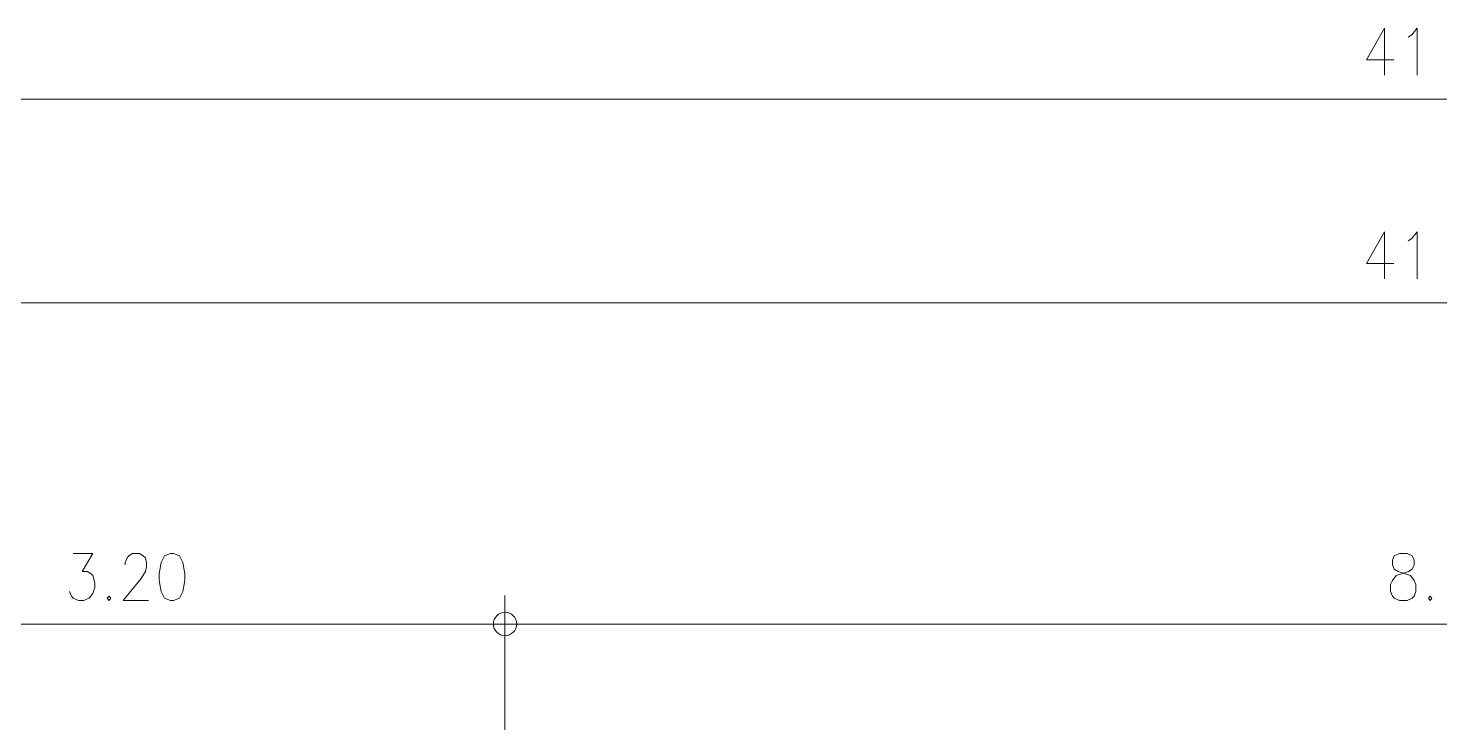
# Model space of a CAD drawing. Header units: millimetres. Extents: x 2928 to 3112, y 1220 to 1280.
# Drawn here: x 2955.22 to 2961.25, y 1267.55 to 1270.52 of the extents above; entities that cross this region are included whole.
import ezdxf

# ---------------------------------------------------------------- set-up
doc = ezdxf.new("R2010")
doc.units = ezdxf.units.MM

msp = doc.modelspace()

# ---------------------------------------------------------------- linework, layer by layer
at = {"color": 7, "linetype": 'Continuous', "lineweight": 20, "true_color": 0x000007}
for points in [[(2961.01493, 1270.31904), (2961.01493, 1270.51904), (2960.93826, 1270.38404), (2961.05493, 1270.38404)], [(2961.1166, 1270.48071), (2961.1316, 1270.49071), (2961.15493, 1270.51904), (2961.15493, 1270.31904)], [(2961.01493, 1269.44736), (2961.01493, 1269.64903), (2960.93826, 1269.51402), (2961.05493, 1269.51402)], [(2961.1166, 1269.61069), (2961.1316, 1269.62069), (2961.15493, 1269.64903), (2961.15493, 1269.44736)], [(2955.41319, 1268.27401), (2955.49652, 1268.27401), (2955.45152, 1268.19734), (2955.47319, 1268.19734), (2955.48985, 1268.18734), (2955.49652, 1268.17901), (2955.50485, 1268.14901), (2955.50485, 1268.129), (2955.49652, 1268.10234), (2955.48152, 1268.08234), (2955.45819, 1268.07234), (2955.43485, 1268.07234), (2955.41319, 1268.08234), (2955.40485, 1268.09067), (2955.39652, 1268.11067)], [(2955.63486, 1268.22567), (2955.63486, 1268.23567), (2955.64319, 1268.25567), (2955.64986, 1268.26401), (2955.66486, 1268.27401), (2955.69652, 1268.27401), (2955.71152, 1268.26401), (2955.72152, 1268.25567), (2955.72652, 1268.23567), (2955.72652, 1268.21734), (2955.72152, 1268.19734), (2955.70319, 1268.16734), (2955.62652, 1268.07234), (2955.73486, 1268.07234)], [(2957.25654, 1267.85067), (2957.25654, 1268.094), (2957.25654, 1268.094)], [(2957.25654, 1268.094), (2957.25654, 1267.85067), (2957.25654, 1267.85067)], [(2957.37655, 1267.97234), (2957.13488, 1267.97234), (2957.13488, 1267.97234)], [(2957.13488, 1267.97234), (2957.37655, 1267.97234), (2957.37655, 1267.97234)]]:
    msp.add_lwpolyline(points, dxfattribs=at)
at = {"color": 253, "linetype": 'Continuous', "lineweight": 5, "true_color": 0x9a9a9a}
for points in [[(2982.1769, 1270.2157), (2940.34797, 1270.2157), (2940.34797, 1270.2157)], [(2940.59964, 1269.34569), (2981.92523, 1269.34569), (2981.92523, 1269.34569)], [(2957.15488, 1267.97234), (2954.1315, 1267.97234), (2954.1315, 1267.97234)], [(2957.25654, 1265.58897), (2957.25654, 1267.98234), (2957.25654, 1267.98234)], [(2957.25654, 1265.58897), (2957.25654, 1267.98234), (2957.25654, 1267.98234)], [(2965.21833, 1267.97234), (2957.35655, 1267.97234), (2957.35655, 1267.97234)]]:
    msp.add_lwpolyline(points, dxfattribs=at)
at = {"color": 7, "linetype": 'Continuous', "lineweight": 20, "true_color": 0x000007}
for points in [[(2955.82819, 1268.27401), (2955.80319, 1268.26401), (2955.78819, 1268.23567), (2955.77986, 1268.18734), (2955.77986, 1268.15901), (2955.78819, 1268.11067), (2955.80319, 1268.08234), (2955.82819, 1268.07234), (2955.84152, 1268.07234), (2955.86653, 1268.08234), (2955.88153, 1268.11067), (2955.88986, 1268.15901), (2955.88986, 1268.18734), (2955.88153, 1268.23567), (2955.86653, 1268.26401), (2955.84152, 1268.27401)], [(2961.07993, 1268.27401), (2961.0566, 1268.26401), (2961.04993, 1268.24567), (2961.04993, 1268.22567), (2961.0566, 1268.20734), (2961.07327, 1268.19734), (2961.10327, 1268.18734), (2961.1266, 1268.17901), (2961.1416, 1268.15901), (2961.14993, 1268.14067), (2961.14993, 1268.11067), (2961.1416, 1268.09067), (2961.13327, 1268.08234), (2961.1116, 1268.07234), (2961.07993, 1268.07234), (2961.0566, 1268.08234), (2961.04993, 1268.09067), (2961.0416, 1268.11067), (2961.0416, 1268.14067), (2961.04993, 1268.15901), (2961.06493, 1268.17901), (2961.08827, 1268.18734), (2961.11827, 1268.19734), (2961.13327, 1268.20734), (2961.1416, 1268.22567), (2961.1416, 1268.24567), (2961.13327, 1268.26401), (2961.1116, 1268.27401)], [(2955.56652, 1268.09067), (2955.55819, 1268.08234), (2955.56652, 1268.07234), (2955.57319, 1268.08234)], [(2961.20993, 1268.09067), (2961.20327, 1268.08234), (2961.20993, 1268.07234), (2961.21827, 1268.08234)]]:
    msp.add_lwpolyline(points, close=True, dxfattribs=at)
for points in [[(2957.20821, 1267.97234), (2957.20821, 1267.94567), (2957.22988, 1267.92234), (2957.25821, 1267.92234), (2957.25821, 1267.92234), (2957.28488, 1267.92234), (2957.30821, 1267.94567), (2957.30821, 1267.97234), (2957.30821, 1267.97234), (2957.30821, 1268.00067), (2957.28488, 1268.02234), (2957.25821, 1268.02234), (2957.25821, 1268.02234), (2957.22988, 1268.02234), (2957.20821, 1268.00067), (2957.20821, 1267.97234)], [(2957.30821, 1267.97234), (2957.30821, 1268.00067), (2957.28488, 1268.02234), (2957.25821, 1268.02234), (2957.25821, 1268.02234), (2957.22988, 1268.02234), (2957.20821, 1268.00067), (2957.20821, 1267.97234), (2957.20821, 1267.97234), (2957.20821, 1267.94567), (2957.22988, 1267.92234), (2957.25821, 1267.92234), (2957.25821, 1267.92234), (2957.28488, 1267.92234), (2957.30821, 1267.94567), (2957.30821, 1267.97234)]]:
    msp.add_open_spline(points, degree=3, knots=[0, 0, 0, 0, 0.0625, 0.0625, 0.0625, 0.0625, 0.125, 0.125, 0.125, 0.125, 0.1875, 0.1875, 0.1875, 0.1875, 1, 1, 1, 1], dxfattribs=at)

doc.saveas('drawing.dxf')
